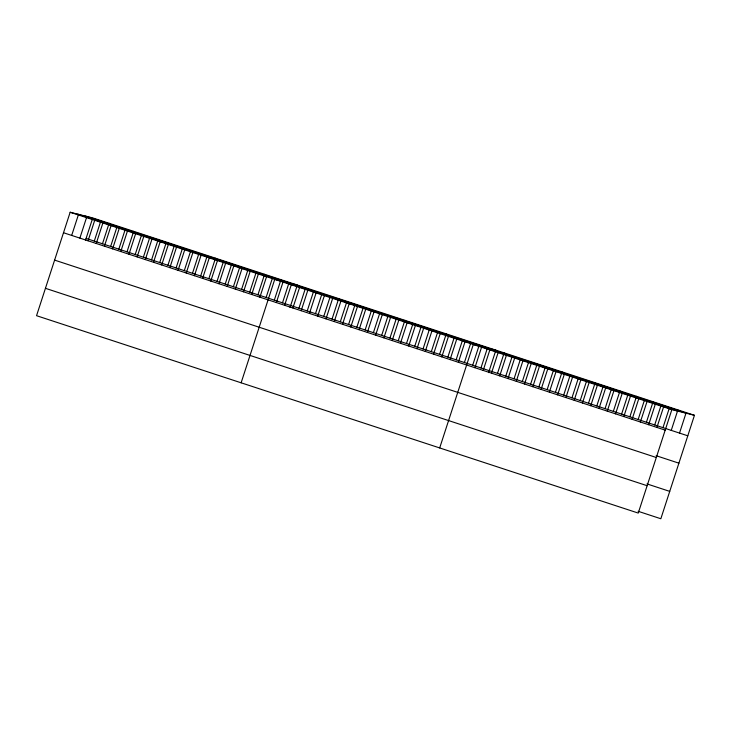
<?xml version="1.0" encoding="UTF-8"?>
<svg xmlns="http://www.w3.org/2000/svg" width="731" height="731" viewBox="0 0 731 731"><rect width="100%" height="100%" fill="white"/><g stroke="black" fill="none" stroke-linecap="round" stroke-linejoin="round"><path stroke-width="1.1" d="M694.45 415.309L92.755 217.92L70.158 212.255L36.55 315.691L638.245 513.08L671.853 409.643L694.45 415.309L660.842 518.745L638.09 511.28M71.684 235.428L78.345 214.941M79.871 238.114L86.523 217.619M85.463 240.362L92.408 218.998M88.049 240.801L94.71 220.305M94.281 241.093L100.586 221.685M96.236 243.478L102.888 222.992M102.468 243.779L109.12 223.284M104.414 246.164L111.075 225.678M110.646 246.457L116.951 227.049M112.601 248.851L119.254 228.364M118.833 249.143L125.138 229.735M120.779 251.537L127.441 231.042M127.011 251.829L133.672 231.343M128.967 254.214L135.619 233.728M135.198 254.516L141.503 235.108M137.145 256.901L143.806 236.415M143.377 257.202L149.681 237.785M145.332 259.587L151.984 239.101M151.564 259.88L158.216 239.393M153.51 262.274L160.171 241.787M159.742 262.566L166.056 243.158M161.697 264.96L168.358 244.465M167.929 265.252L174.234 245.844M169.884 267.637L176.536 247.151M176.107 267.939L182.768 247.453M178.062 270.324L184.724 249.838M184.294 270.625L190.599 251.208M186.25 273.01L192.902 252.524M192.481 273.303L198.786 253.895M194.428 275.697L201.089 255.21M200.659 275.989L207.321 255.503M202.615 278.383L209.267 257.888M208.847 278.675L215.499 258.189M210.793 281.06L217.454 260.574M217.025 281.362L223.33 261.954M218.98 283.747L225.632 263.261M225.212 284.048L231.864 263.553M227.158 286.433L233.819 265.947M233.39 286.726L239.704 267.318M235.345 289.12L241.998 268.633M241.577 289.412L247.882 270.004M243.524 291.806L250.185 271.311M249.755 292.098L256.417 271.612M251.711 294.483L258.372 273.997M257.942 294.785L264.595 274.299M259.898 297.17L266.55 276.683M266.121 297.471L272.435 278.054M241.129 382.797L274.737 279.37L297.334 285.035M274.308 300.149L280.969 279.662M276.355 302.57L283.007 282.084M282.495 302.835L288.8 283.427M284.624 305.284L291.285 284.798M290.043 307.477L296.978 286.113M292.893 307.998L299.555 287.511M298.952 308.235L305.604 287.749M301.172 310.712L307.824 290.225M307.221 310.949L313.882 290.463M309.441 313.425L316.103 292.939M315.49 313.663L321.804 294.255M317.72 316.139L324.372 295.653M323.769 316.377L330.074 296.969M325.989 318.853L332.651 298.367M332.038 319.091L338.7 298.604M334.259 321.567L340.92 301.081M340.317 321.804L346.622 302.396M342.537 324.281L349.19 303.794M348.586 324.518L354.891 305.11M350.807 326.995L357.468 306.508M356.856 327.232L363.517 306.746M359.085 329.708L365.738 309.222M365.135 329.946L371.439 310.538M367.355 332.422L374.016 311.936M373.404 332.66L379.718 313.252M375.633 335.136L382.286 314.65M381.683 335.374L387.987 315.966M383.903 337.859L390.564 317.364M389.952 338.087L396.613 317.601M392.172 340.573L398.834 320.077M398.231 340.801L404.883 320.315M400.451 343.287L407.103 322.791M406.5 343.524L412.805 324.107M408.72 346.001L415.382 325.505M414.769 346.238L421.431 325.743M416.999 348.714L423.651 328.219M423.048 348.952L429.7 328.457M425.268 351.428L431.93 330.933M431.317 351.666L437.631 332.249M433.547 354.142L440.199 333.647M439.596 354.38L446.248 333.884M441.816 356.856L448.478 336.361M447.865 357.094L454.527 336.598M450.086 359.57L456.747 339.083M456.144 359.807L462.449 340.39M458.364 362.284L465.017 341.797M464.413 362.521L470.718 343.104M439.687 447.939L473.295 344.511L495.892 350.176M472.683 365.235L479.344 344.74M474.912 367.711L481.565 347.225M480.961 367.949L487.614 347.463M483.182 370.425L489.843 349.939M488.6 372.618L495.536 351.255M491.46 373.139L498.113 352.653M497.509 373.377L504.162 352.89M499.73 375.853L506.391 355.367M505.779 376.09L512.44 355.604M507.999 378.567L514.661 358.08M514.057 378.804L520.362 359.396M516.278 381.28L522.93 360.794M522.327 381.518L528.632 362.11M524.547 383.994L531.209 363.508M530.596 384.232L537.258 363.746M532.826 386.708L539.478 366.222M538.875 386.946L545.527 366.459M541.095 389.422L547.757 368.936M547.144 389.66L553.449 370.251M549.365 392.136L556.026 371.65M555.423 392.373L562.075 371.887M557.643 394.85L564.295 374.363M563.692 395.087L570.354 374.601M565.913 397.563L572.574 377.077M571.971 397.801L578.276 378.393M574.191 400.277L580.843 379.791M580.24 400.515L586.545 381.107M582.461 402.991L589.122 382.505M588.51 403.229L595.171 382.742M590.739 405.705L597.391 385.219M596.788 405.943L603.093 386.535M599.009 408.419L605.67 387.933M605.058 408.656L611.363 389.248M607.278 411.133L613.939 390.646M613.336 411.37L619.989 390.884M615.557 413.856L622.209 393.36M621.606 414.084L628.267 393.598M623.826 416.569L630.487 396.074M629.875 416.798L636.537 396.312M632.105 419.283L638.757 398.788M638.154 419.521L644.459 400.104M640.374 421.997L647.036 401.502M646.423 422.235L653.085 401.739M648.653 424.711L655.305 404.216M654.702 424.949L661.007 405.531M656.922 427.425L663.584 406.929M662.971 427.662L669.276 408.245M671.25 430.376L677.902 409.881M679.519 433.09L686.181 412.595M85.299 216.047L686.994 413.444M77.614 214.119L679.309 411.516M70.158 212.255L671.853 409.643M86.094 238.407L687.789 435.804M63.496 232.741L665.192 430.139M656.146 455.705L678.898 463.171M54.606 260.117L656.301 457.505M646.981 483.913L669.733 491.378M45.441 288.316L647.136 485.713"/></g></svg>
